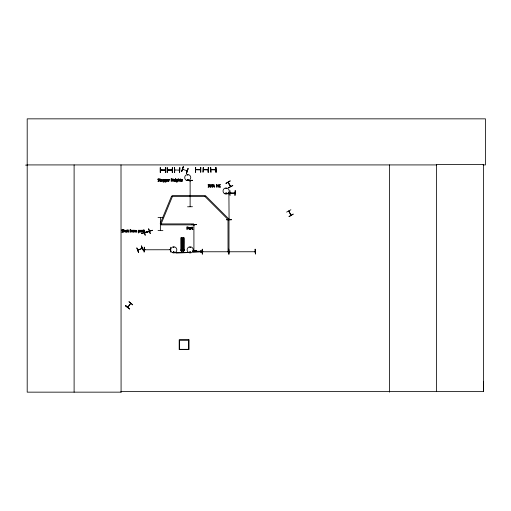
<?xml version="1.0" encoding="UTF-8"?>
<svg xmlns="http://www.w3.org/2000/svg" width="511" height="511" viewBox="0 0 511 511"><rect width="100%" height="100%" fill="white"/><g stroke="black" fill="none" stroke-linecap="round" stroke-linejoin="round"><path stroke-width="0.77" d="M483.061 164.919L485.45 164.919L485.45 118.846L27.198 118.846L27.198 392.154L121.081 392.154L121.018 391.618L483.412 391.618L483.483 381.736M190.111 181.066L190.13 180.619L190.118 206.636M193.886 224.77L194.161 225.102M194.154 250.709L193.931 250.269L193.899 250.786M229.132 193.861L228.909 193.42L229.081 219.519L229.081 219.027M173.504 247.26C174.13 248.301 173.881 246.302 173.548 247.452M188.054 179.846L187.403 179.936L187.978 179.706M188.15 179.961C187.448 178.135 186.981 181.437 188.201 179.846M189.92 247.26L190.405 247.465L189.964 247.209M189.747 252.032C190.654 253.858 190.622 250.428 189.747 252.262M193.471 251.648L193.548 251.22L201.666 251.278L201.666 251.699L192.941 251.859M225.779 193.305L226.399 193.139L225.964 193.554M226.373 188.553L225.856 188.418L226.347 188.546M144.549 232.741L145.06 232.569M148.663 231.362L149.18 231.362L144.619 232.92M193.912 224.77L193.918 250.748M228.89 193.522L228.915 193.963L229.081 193.42M228.883 219.13L228.896 219.506M228.213 182.248L230.685 186.464L230.435 185.998M181.641 171.421L183.392 166.867M182.555 169.275L187.173 170.84M182.631 169.071L182.944 169.454M186.649 170.821L187.064 170.981M186.33 173.223L188.08 168.662M288.702 211.056L291.002 215.31M152.329 230.327L144.664 232.927L145.015 232.582M148.707 231.342L149.231 231.349M174.015 252.293C173.516 250.895 173.478 253.392 174.015 252M182.376 250.799L182.702 250.275L182.331 250.237M130.759 303.528L127.91 307.245M144.37 249.585L144.811 249.802M234.415 193.222L234.913 192.966L230.161 193.222M202.465 251.572L202.956 251.572L202.567 251.795M228.506 251.521L228.168 251.527M228.985 251.572L229.528 251.572M160.441 169.959L161.035 170.182M164.836 170.169L165.328 169.959M167.359 169.959L167.902 169.959M171.702 169.959L172.245 170.125L167.378 170.15M179.572 170.182L174.698 169.933L175.126 170.176M195.694 169.697L200.568 169.671M203.295 169.697L208.162 169.671M210.96 169.697L215.827 169.671M228.053 182.401L228.315 182.855M132.656 304.843L128.925 301.675L132.694 304.786M187.518 174.909L187.914 175.222L187.607 174.819M144.913 249.751L144.421 249.751L144.843 249.566M170.074 249.56L170.514 249.751M234.964 193.139L227.951 193.158M228.545 251.763L202.567 251.77M229.426 251.546L229.088 251.546M165.225 170.176L160.441 170.125M167.461 169.933L172.143 169.907M179.08 169.959L179.572 169.959M195.745 169.697L200.58 169.869M203.346 169.697L208.175 169.869M211.011 169.697L215.814 169.901M130.561 303.381L127.693 307.207M189.92 180.639L189.926 181.079M194.11 225.153L194.154 224.763M193.912 250.339L193.937 250.76M194.103 250.76L194.123 250.333M225.875 192.896C225.472 194.736 227.171 192.692 226.111 192.864M173.523 251.738C173.35 253.973 174.813 250.614 173.338 252.262M142.269 248.448L137.785 250.135L142.275 248.205M225.9 183.296L230.122 180.843M226.003 183.468L230.212 181.003M228.538 187.799L232.856 185.506L228.5 187.741M228.066 182.427L230.512 186.502M230.525 186.56L228.098 182.433M286.601 212.129L290.88 209.778M289.015 216.485L293.263 214.071L289.105 216.645M229.088 193.963L229.081 193.471M141.349 246.04L143.521 250.422L141.355 246.034M143.54 230.595L145.118 235.213M148.682 228.864L150.24 233.495M149.129 231.202L144.511 232.614M152.45 230.231L145.916 232.435M255.034 251.795L254.695 251.795M160.543 169.933L165.277 170.125M170.074 249.534L170.514 249.585M144.67 232.901L149.257 231.413M187.563 180.536L192.449 180.562M230.065 190.641L230.059 195.528M227.254 193.433L231.438 193.132M192.449 206.719L187.563 206.789M226.558 219.653L231.438 219.621M226.558 219.832L231.438 219.826M193.669 224.393L196.46 224.648L191.58 224.648L196.46 224.578M144.351 247.228L144.115 252.115L144.287 247.228M170.502 247.228L170.597 252.108M202.177 249.215L202.228 254.101M228.698 249.215L228.998 254.101L228.628 254.101M170.412 249.534L170.074 249.783M255.117 249.215L255.398 254.095L255.149 249.215M192.973 250.818L196.46 250.799L192.973 251.093M192.973 250.831L196.46 250.831M229.037 251.572L229.477 251.572M228.123 251.744L228.564 251.744M228.998 251.77L229.477 251.738M162.913 217.507L158.033 217.539M158.033 230.614L162.913 230.633M25.55 165.11L27.198 165.104M27.198 164.919L436.509 164.919M160.173 167.602L160.192 172.482M167.091 167.602L167.11 172.482M174.417 167.602L174.673 172.482L174.436 167.602M160.511 170.144L165.328 170.182M167.442 170.182L172.245 170.182M200.58 172.226L200.651 167.34M210.96 172.226L210.685 167.34L210.89 172.226M216.115 172.226L215.84 167.34L216.089 172.226M172.245 172.482L172.494 167.602M143.355 230.257L143.898 229.701L143.898 230.257L144.498 230.257L143.898 230.531C144.766 232.441 143.578 232.907 143.572 230.531L142.601 230.819L142.275 232.192L142.275 230.257L143.304 230.269L143.304 230.608M181.118 237.749L183.941 237.736L183.928 250.965L181.118 250.978L181.13 237.749L181.175 250.978M181.309 239.091L183.749 239.091M181.309 239.991L183.749 239.991M181.309 241.333L183.749 241.333M181.303 242.521L183.743 242.521M181.303 243.868L183.743 243.868M181.309 249.624L183.749 249.624M144.472 249.777L170.463 249.751M180.9 250L184.158 250M180.9 250.103L184.158 250.103M229.088 251.77L255.085 251.744L254.695 251.77M200.657 250.658L201.232 250.665M200.676 250.997L201.213 251.003M200.74 251.968L201.277 251.974M200.721 252.306L201.289 252.313M133.288 230.225L132.917 230.225A0.773 0.773 0 0 0 132.47 230.474L132.362 231.822L133.288 232.23A0.767 0.767 0 0 0 133.729 231.981L133.729 230.474M126.658 230.225L126.287 230.225A0.773 0.773 0 0 0 125.84 230.474L125.732 231.822L126.658 232.23A0.767 0.767 0 0 0 127.098 231.981L127.098 230.474M234.485 193.158L234.964 192.966M202.273 251.859L201.756 251.693M160.371 230.576L160.39 217.558M125.776 305.84L129.666 308.791M125.661 305.987L129.558 308.931M190.028 252.402C189.568 251.067 191.229 252.779 189.92 252.293M288.9 211.005L290.951 215.22M141.413 246.015L143.304 250.518M148.663 228.871L150.215 233.501M143.732 230.531L145.284 235.156M228.934 254.101L228.724 249.215M202.382 249.215L202.413 254.101M483.412 391.618L483.412 164.389L436.509 164.389L436.509 391.618M389.599 164.919L389.599 392.154M215.878 167.34L215.878 172.226M208.213 167.34L208.213 172.226M200.829 167.34L200.829 172.226M195.63 167.34L195.63 172.226M183.877 237.736L183.877 250.965M183.743 237.736L183.749 250.965M183.615 238.516L183.615 250.186M183.558 238.516L183.558 250.965M183.462 238.516L183.404 250.186M183.296 237.736L183.296 250.965M183.251 237.736L183.27 250.965M183.091 238.516L183.142 250.186M182.9 250.965L182.152 250.965M181.973 238.528L181.916 250.198M181.807 237.749L181.807 250.978L181.756 237.749M181.654 237.749L181.59 250.978M181.501 237.749L181.488 250.978M181.443 237.749L181.443 250.978M181.309 237.749L181.309 250.978M174.621 167.602L174.653 172.482M172.277 167.602L172.316 172.482M167.295 167.602L167.295 172.482M160.377 167.602L160.377 172.482M121.011 164.919L121.081 392.154M74.108 164.919L74.108 392.154M209.369 185.851A0.722 0.722 0 0 0 208.993 185.608L208.424 185.589L208.424 184.905L209.504 184.605L208.086 184.605C207.843 186.266 210.788 186.323 207.983 187.09L209.171 187.09L209.504 186.151A0.639 0.639 0 0 0 209.255 185.742M126.562 230.225A0.773 0.773 0 0 1 127.009 230.474M133.192 230.225A0.773 0.773 0 0 1 133.639 230.474M209.861 185.57C211.088 191.389 212.697 181.303 209.861 185.57M210.219 185.442C210.36 189.594 211.982 183.328 210.219 185.442M211.829 185.135C212.602 188.048 213.655 183.021 211.829 185.135M213.719 186.285C214.492 189.198 215.54 184.171 213.719 186.285M164.453 181.124L164.114 181.948L163.015 181.993C166.145 181.118 160.901 181.488 163.488 179.367A0.869 0.869 0 0 1 164.127 179.489L164.453 179.406L164.453 181.124M166.414 181.124L166.075 181.948L164.976 181.993C168.106 181.118 162.862 181.488 165.449 179.367A0.869 0.869 0 0 1 166.088 179.489L166.414 179.406L166.414 181.124M177.7 181.124L177.368 181.948L176.263 181.993C179.399 181.118 174.155 181.488 176.736 179.367A0.869 0.869 0 0 1 177.374 179.489L177.7 179.406L177.7 181.124M140.008 231.176C140.282 232.626 138.187 231.726 138.711 232.907L138.385 232.907L138.385 230.257L139.599 230.269L140.008 231.176M130.011 230.033L129.998 232.192L130.324 232.192L130.324 230.531L130.854 230.257C130.018 230.295 131.448 228.724 130.011 230.033M141.943 231.228L141.707 231.981A0.767 0.767 0 0 1 141.266 232.23L140.34 231.822L140.448 230.474A0.773 0.773 0 0 1 140.895 230.225L141.266 230.225A0.76 0.76 0 0 1 141.707 230.474L141.943 231.228M190.424 228.506L190.188 229.26A0.767 0.767 0 0 1 189.747 229.509L188.821 229.107L188.929 227.753A0.773 0.773 0 0 1 189.377 227.504L189.747 227.504A0.76 0.76 0 0 1 190.188 227.753L190.424 228.506M219.098 185.659C218.829 186.515 219.819 187.377 220.548 186.694C221.148 187 219.423 187.626 219.047 186.892C216.913 184.222 222.566 184.784 219.724 184.867A0.735 0.735 0 0 0 219.315 185.116L219.098 185.659M212.142 185.091C212.244 187.198 213.266 184.011 212.142 185.091M214.032 186.24C214.128 188.329 215.15 185.193 214.032 186.24M166.765 180.159L167.148 181.239L168.387 181.226L167.091 180.568L168.419 180.409L168.093 179.47L167.282 179.425L166.765 180.159M173.414 180.159L173.797 181.239L175.037 181.226L173.74 180.568L175.075 180.409L174.743 179.47L173.932 179.425L173.414 180.159M188.527 227.676L188.157 228.366L187.243 228.513L187.243 229.477L186.898 229.477L186.898 226.897L188.093 226.986L188.527 227.676M181.239 179.827C182.338 180.951 182.229 180.849 181.22 181.226L182.044 181.379A0.741 0.741 0 0 0 182.427 181.213C182.51 179.981 180.951 179.834 182.548 179.502L181.239 179.827M121.72 230.154C122.621 231.7 124.039 231.611 121.682 232.039C123.343 233.093 124.154 230.525 122.148 230.531C122.218 229.567 124.492 229.988 122.225 229.624A0.824 0.824 0 0 0 121.842 229.893L121.72 230.154M157.867 179.304C158.768 180.843 160.186 180.76 157.835 181.188C159.496 182.242 160.301 179.674 158.295 179.68C158.365 178.716 160.639 179.137 158.372 178.767A0.824 0.824 0 0 0 157.988 179.042L157.867 179.304M125.974 230.902C126.211 233.897 127.82 229.343 125.974 230.902M132.605 230.902C132.847 233.897 134.45 229.343 132.605 230.902M140.582 230.902C140.819 233.897 142.422 229.343 140.582 230.902M189.064 228.181C189.3 231.176 190.91 226.629 189.064 228.181M139.675 231.215C139.778 232.403 137.938 231.956 138.711 230.736L139.433 230.563L139.675 231.215M160.984 180.594L160.965 180.779A0.664 0.664 0 0 0 161.067 181.137L162.504 181.341L162.383 179.597L161.118 179.45L162.179 180.07L160.984 180.594M163.201 180.051C163.456 182.785 164.81 178.505 163.201 180.051M165.162 180.051C165.417 182.785 166.771 178.505 165.162 180.051M176.448 180.051C176.71 182.785 178.064 178.505 176.448 180.051M181.999 243.057C182.663 245.127 183.615 241.594 181.999 243.057M161.323 180.626L161.815 181.079L162.179 180.326L161.323 180.626M188.169 227.682L187.243 228.219L187.243 227.191L188.169 227.682M167.129 179.942C168.355 181.13 168.132 178.831 167.129 179.942M173.778 179.942C175.005 181.13 174.781 178.831 173.778 179.942M183.225 166.797L181.705 171.447L183.206 166.79M188.048 168.649L186.521 173.293L188.016 168.636M171.549 196.135L160.237 223.55L161.112 223.914L193.669 223.914L193.669 224.866L161.112 224.866L161.112 223.914L172.424 196.499L172.424 195.547L204.981 195.547L204.981 196.499L228.002 219.519L228.034 252.076L228.985 252.076L228.985 219.519L228.034 219.519L228.679 218.849L205.652 195.822L204.981 196.499L172.424 196.499L171.549 196.135M213.905 184.605L212.557 187.179L213.905 184.605M125.815 305.789L129.545 308.951L125.808 305.795M135.805 230.397L134.297 230.257L134.297 232.192L135.07 230.518L135.722 232.192C134.834 230.142 137.427 230.046 136.494 232.192L136.82 232.192L136.776 230.589L135.805 230.397M169.198 179.872L168.751 181.341L168.751 179.406L169.773 179.418L169.198 179.872M131.538 230.723L131.091 232.192L131.091 230.257L132.119 230.269L131.538 230.723M191.203 228.002L190.756 229.477L190.756 227.542L191.785 227.548L191.203 228.002M178.646 179.508L178.173 178.646L178.173 181.341L178.499 179.898L179.003 179.661L179.693 181.341L179.604 179.642L178.646 179.508M124.23 230.359L123.764 229.496L123.764 232.192L124.09 230.748L124.588 230.518L125.284 232.192L125.195 230.499L124.23 230.359M136.859 247.963L138.532 252.562L136.859 247.963M160.837 181.035L160.339 181.028L160.256 179.674L160.856 179.406L159.93 178.85C159.534 179.329 159.854 182.216 160.837 181.035M181.079 181.035L180.543 180.971L180.498 179.674L181.098 179.406L180.172 178.85C179.802 179.323 180.044 182.21 181.098 181.035M128.593 231.885L128.057 231.828L128.012 230.531L128.612 230.257L127.686 229.701C127.316 230.174 127.558 233.067 128.612 231.885M192.96 229.164L192.43 229.107L192.385 227.81L192.979 227.542L192.059 226.986C191.682 227.452 191.925 230.346 192.979 229.164M147.622 231.592L141.349 233.655L147.641 231.643M192.449 180.3L187.563 180.607L192.449 180.3M235.22 190.609L234.977 195.496L235.194 190.609M195.694 167.34L195.426 172.226L195.662 167.34M203.295 167.34L203.02 172.226L203.282 167.34M208.45 167.34L208.175 172.226L208.45 167.34M165.596 167.602L165.328 172.482L165.596 167.602M179.84 167.602L179.604 172.482L179.821 167.602M171.504 178.761L171.166 178.761L171.166 181.341L171.504 181.341L171.504 180.076L172.692 180.076L172.692 181.341L173.037 181.341L173.037 178.761L172.692 178.761L172.692 179.776L171.504 179.776L171.504 178.761M175.758 178.741L175.388 179.08L175.758 178.741M175.733 179.406L175.407 179.406L175.407 181.341L175.733 181.341L175.733 179.406M216.817 184.605L216.479 184.605L216.479 187.179L216.817 187.179L216.817 185.921L218.005 185.921L218.005 187.179L218.35 187.179L218.35 184.605L218.005 184.605L218.005 185.614L216.817 185.614L216.817 184.605M202.382 251.648L192.832 251.859L202.382 251.648M188.821 252.581L175.797 252.856L188.821 252.581M188.961 339.834L179.195 339.834L179.195 349.601L188.961 349.601L188.961 339.834M188.693 340.102L179.47 340.102L179.47 349.332L188.693 349.332L188.693 340.102M186.208 180.198A3.04 3.04 0 0 0 190.763 177.566A3.04 3.04 0 0 0 186.208 174.934A3.04 3.04 0 0 0 186.208 180.198M224.565 193.695A3.092 3.092 0 0 0 229.203 191.018A3.092 3.092 0 0 0 224.565 188.348A3.092 3.092 0 0 0 224.565 193.695M188.629 252.536A3.092 3.092 0 0 0 193.26 249.866A3.092 3.092 0 0 0 188.629 247.19A3.092 3.092 0 0 0 188.629 252.536M172.213 252.536A3.092 3.092 0 0 0 176.851 249.866A3.092 3.092 0 0 0 172.213 247.19A3.092 3.092 0 0 0 172.213 252.536"/></g></svg>
